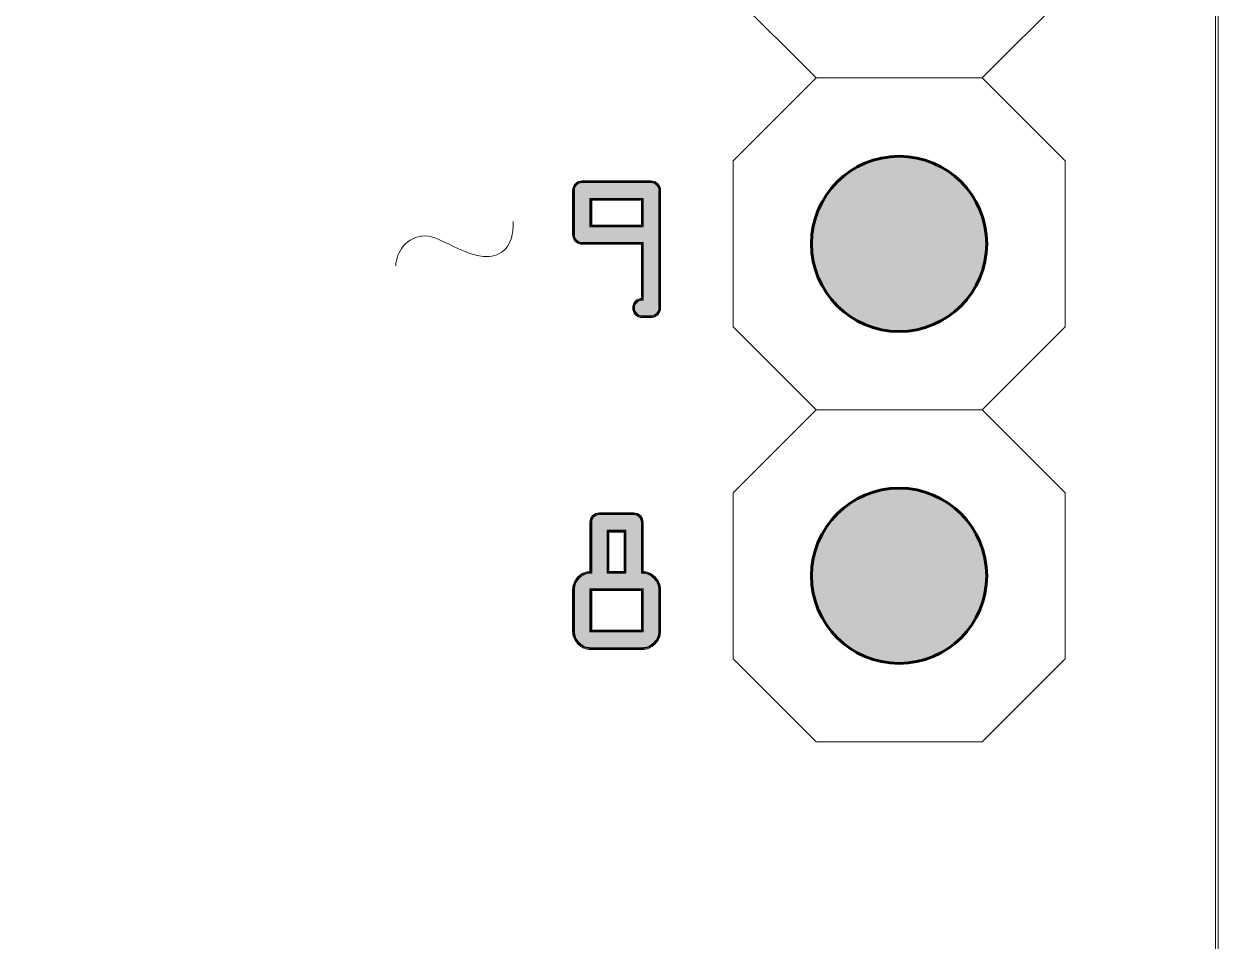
# Model space of a CAD drawing. Header units: inches. Extents: x 3.6 to 56.9, y 3.5 to 76.6.
# Drawn here: x 47.72 to 56.86, y 32.14 to 39.16 of the extents above; entities that cross this region are included whole.
import ezdxf

# ---------------------------------------------------------------- set-up
doc = ezdxf.new("R2010")
doc.units = ezdxf.units.IN
doc.header["$MEASUREMENT"] = 0
for name, color, linetype in [('board', 7, 'Continuous'), ('copper', 7, 'Continuous'), ('mask', 7, 'Continuous'), ('silk', 7, 'Continuous')]:
    doc.layers.add(name, color=color, linetype=linetype)

msp = doc.modelspace()

# ---------------------------------------------------------------- hatches: boundary and pattern name
at = {"layer": 'mask', "true_color": 0xffffff}
h = msp.add_hatch(color=7, dxfattribs=at)
edge = h.paths.add_edge_path()
edge.add_spline(control_points=[(54.4137, 36.8038), (54.0435, 36.8038), (53.7434, 37.1039), (53.7434, 37.474), (53.7434, 37.8442), (54.0435, 38.1443), (54.4137, 38.1443), (54.7838, 38.1443), (55.0839, 37.8442), (55.0839, 37.474), (55.0839, 37.1039), (54.7838, 36.8038), (54.4137, 36.8038)], knot_values=[0, 0, 0, 0, 1, 1, 1, 2, 2, 2, 3, 3, 3, 4, 4, 4, 4], degree=3, periodic=1)
h = msp.add_hatch(color=7, dxfattribs=at)
edge = h.paths.add_edge_path()
edge.add_spline(control_points=[(54.4137, 34.2644), (54.0435, 34.2644), (53.7434, 34.5645), (53.7434, 34.9347), (53.7434, 35.3049), (54.0435, 35.6049), (54.4137, 35.6049), (54.7838, 35.6049), (55.0839, 35.3049), (55.0839, 34.9347), (55.0839, 34.5645), (54.7838, 34.2644), (54.4137, 34.2644)], knot_values=[0, 0, 0, 0, 1, 1, 1, 2, 2, 2, 3, 3, 3, 4, 4, 4, 4], degree=3, periodic=1)
at = {"layer": 'silk', "true_color": 0xffffff}
h = msp.add_hatch(color=7, dxfattribs=at)
h.dxf.hatch_style = 2
h.paths.add_polyline_path([(52.05, 37.6117), (52.05, 37.8154), (52.05, 37.822), (52.0566, 37.822), (52.4495, 37.822), (52.4561, 37.822), (52.4561, 37.8154), (52.4561, 37.6117), (52.4561, 37.6051), (52.4495, 37.6051), (52.0566, 37.6051), (52.05, 37.6051)])
h.paths.add_polyline_path([(52.0566, 37.6183), (52.4495, 37.6183), (52.4495, 37.6117), (52.4429, 37.6117), (52.4429, 37.8154), (52.4495, 37.8154), (52.4495, 37.8088), (52.0566, 37.8088), (52.0566, 37.8154), (52.0632, 37.8154), (52.0632, 37.6117), (52.0566, 37.6117)])
edge = h.paths.add_edge_path()
edge.add_spline(control_points=[(51.9309, 37.5455), (51.9309, 37.5283), (51.9363, 37.5148), (51.9482, 37.5025), (51.9601, 37.4902), (51.9733, 37.4847), (51.9904, 37.4847), (51.9904, 37.4847), (52.4495, 37.4847), (52.4495, 37.4847), (52.4495, 37.4847), (52.4561, 37.4847), (52.4561, 37.4847), (52.4561, 37.4847), (52.4561, 37.4781), (52.4561, 37.4781), (52.4561, 37.4781), (52.4561, 37.0508), (52.4561, 37.0508), (52.4561, 37.0508), (52.4561, 37.0441), (52.4561, 37.0441), (52.4561, 37.0441), (52.4495, 37.0441), (52.4495, 37.0441), (52.4323, 37.0441), (52.4191, 37.0386), (52.4073, 37.0263), (52.3954, 37.014), (52.39, 37.0009), (52.39, 36.9846), (52.39, 36.9674), (52.3954, 36.9539), (52.4073, 36.9416), (52.4191, 36.9293), (52.4323, 36.9238), (52.4495, 36.9238), (52.4495, 36.9238), (52.5156, 36.9238), (52.5156, 36.9238), (52.5328, 36.9238), (52.5463, 36.9294), (52.5586, 36.9417), (52.5709, 36.954), (52.5765, 36.9674), (52.5765, 36.9846), (52.5765, 36.9846), (52.5765, 37.8829), (52.5765, 37.8829), (52.5765, 37.8992), (52.5709, 37.9122), (52.5586, 37.9245), (52.5463, 37.9368), (52.5328, 37.9424), (52.5156, 37.9424), (52.5156, 37.9424), (51.9904, 37.9424), (51.9904, 37.9424), (51.9733, 37.9424), (51.9601, 37.9368), (51.9482, 37.9246), (51.9363, 37.9122), (51.9309, 37.8992), (51.9309, 37.8829), (51.9309, 37.8829), (51.9309, 37.5455), (51.9309, 37.5455)], knot_values=[0, 0, 0, 0, 1, 1, 1, 2, 2, 2, 3, 3, 3, 4, 4, 4, 5, 5, 5, 6, 6, 6, 7, 7, 7, 8, 8, 8, 9, 9, 9, 10, 10, 10, 11, 11, 11, 12, 12, 12, 13, 13, 13, 14, 14, 14, 15, 15, 15, 16, 16, 16, 17, 17, 17, 18, 18, 18, 19, 19, 19, 20, 20, 20, 21, 21, 21, 22, 22, 22, 22], degree=3, periodic=1)
edge = h.paths.add_edge_path()
edge.add_spline(control_points=[(51.9177, 37.5455), (51.9177, 37.5455), (51.9177, 37.8829), (51.9177, 37.8829), (51.9177, 37.9018), (51.9251, 37.9196), (51.9387, 37.9338), (51.9524, 37.948), (51.9706, 37.9556), (51.9904, 37.9556), (51.9904, 37.9556), (52.5156, 37.9556), (52.5156, 37.9556), (52.5355, 37.9556), (52.5538, 37.948), (52.5679, 37.9338), (52.5821, 37.9197), (52.5897, 37.9019), (52.5897, 37.8829), (52.5897, 37.8829), (52.5897, 36.9846), (52.5897, 36.9846), (52.5897, 36.9648), (52.5821, 36.9465), (52.5679, 36.9323), (52.5538, 36.9182), (52.5355, 36.9105), (52.5156, 36.9105), (52.5156, 36.9105), (52.4495, 36.9105), (52.4495, 36.9105), (52.4296, 36.9105), (52.4115, 36.9182), (52.3978, 36.9324), (52.3841, 36.9465), (52.3767, 36.9648), (52.3767, 36.9846), (52.3767, 37.0036), (52.3841, 37.0214), (52.3978, 37.0355), (52.4115, 37.0497), (52.4296, 37.0574), (52.4495, 37.0574), (52.4495, 37.0574), (52.4495, 37.0508), (52.4495, 37.0508), (52.4495, 37.0508), (52.4429, 37.0508), (52.4429, 37.0508), (52.4429, 37.0508), (52.4429, 37.4781), (52.4429, 37.4781), (52.4429, 37.4781), (52.4495, 37.4781), (52.4495, 37.4781), (52.4495, 37.4781), (52.4495, 37.4714), (52.4495, 37.4714), (52.4495, 37.4714), (51.9904, 37.4714), (51.9904, 37.4714), (51.9706, 37.4714), (51.9524, 37.4791), (51.9387, 37.4933), (51.925, 37.5075), (51.9177, 37.5257), (51.9177, 37.5455)], knot_values=[0, 0, 0, 0, 1, 1, 1, 2, 2, 2, 3, 3, 3, 4, 4, 4, 5, 5, 5, 6, 6, 6, 7, 7, 7, 8, 8, 8, 9, 9, 9, 10, 10, 10, 11, 11, 11, 12, 12, 12, 13, 13, 13, 14, 14, 14, 15, 15, 15, 16, 16, 16, 17, 17, 17, 18, 18, 18, 19, 19, 19, 20, 20, 20, 21, 21, 21, 22, 22, 22, 22], degree=3, periodic=1)
h = msp.add_hatch(color=7, dxfattribs=at)
h.dxf.hatch_style = 2
h.paths.add_polyline_path([(52.0566, 37.6117), (52.4495, 37.6117), (52.4495, 37.8154), (52.0566, 37.8154)])
edge = h.paths.add_edge_path()
edge.add_spline(control_points=[(51.9243, 37.5455), (51.9243, 37.5455), (51.9243, 37.8829), (51.9243, 37.8829), (51.9243, 37.9005), (51.9307, 37.9159), (51.9435, 37.9292), (51.9563, 37.9424), (51.9719, 37.949), (51.9904, 37.949), (51.9904, 37.949), (52.5156, 37.949), (52.5156, 37.949), (52.5342, 37.949), (52.55, 37.9424), (52.5633, 37.9292), (52.5765, 37.9159), (52.5831, 37.9005), (52.5831, 37.8829), (52.5831, 37.8829), (52.5831, 36.9846), (52.5831, 36.9846), (52.5831, 36.9661), (52.5765, 36.9502), (52.5633, 36.937), (52.55, 36.9238), (52.5342, 36.9171), (52.5156, 36.9171), (52.5156, 36.9171), (52.4495, 36.9171), (52.4495, 36.9171), (52.431, 36.9171), (52.4153, 36.9238), (52.4025, 36.937), (52.3897, 36.9502), (52.3833, 36.9661), (52.3833, 36.9846), (52.3833, 37.0022), (52.3897, 37.0177), (52.4025, 37.0309), (52.4153, 37.0441), (52.431, 37.0508), (52.4495, 37.0508), (52.4495, 37.0508), (52.4495, 37.4781), (52.4495, 37.4781), (52.4495, 37.4781), (51.9904, 37.4781), (51.9904, 37.4781), (51.9719, 37.4781), (51.9563, 37.4847), (51.9435, 37.4979), (51.9307, 37.5111), (51.9243, 37.527), (51.9243, 37.5455)], knot_values=[0, 0, 0, 0, 1, 1, 1, 2, 2, 2, 3, 3, 3, 4, 4, 4, 5, 5, 5, 6, 6, 6, 7, 7, 7, 8, 8, 8, 9, 9, 9, 10, 10, 10, 11, 11, 11, 12, 12, 12, 13, 13, 13, 14, 14, 14, 15, 15, 15, 16, 16, 16, 17, 17, 17, 18, 18, 18, 18], degree=3, periodic=1)
h = msp.add_hatch(color=7, dxfattribs=at)
h.dxf.hatch_style = 2
h.paths.add_polyline_path([(52.1823, 34.9614), (52.1823, 35.2762), (52.1823, 35.2829), (52.1889, 35.2829), (52.3172, 35.2829), (52.3238, 35.2829), (52.3238, 35.2762), (52.3238, 34.9614), (52.3238, 34.9548), (52.3172, 34.9548), (52.1889, 34.9548), (52.1823, 34.9548)])
h.paths.add_polyline_path([(52.1889, 34.968), (52.3172, 34.968), (52.3172, 34.9614), (52.3106, 34.9614), (52.3106, 35.2762), (52.3172, 35.2762), (52.3172, 35.2696), (52.1889, 35.2696), (52.1889, 35.2762), (52.1955, 35.2762), (52.1955, 34.9614), (52.1889, 34.9614)])
h.paths.add_polyline_path([(52.05, 34.5116), (52.05, 34.8278), (52.05, 34.8344), (52.0566, 34.8344), (52.4495, 34.8344), (52.4561, 34.8344), (52.4561, 34.8278), (52.4561, 34.5116), (52.4561, 34.505), (52.4495, 34.505), (52.0566, 34.505), (52.05, 34.505)])
h.paths.add_polyline_path([(52.0566, 34.5182), (52.4495, 34.5182), (52.4495, 34.5116), (52.4429, 34.5116), (52.4429, 34.8278), (52.4495, 34.8278), (52.4495, 34.8212), (52.0566, 34.8212), (52.0566, 34.8278), (52.0632, 34.8278), (52.0632, 34.5116), (52.0566, 34.5116)])
edge = h.paths.add_edge_path()
edge.add_spline(control_points=[(51.9309, 34.5116), (51.9309, 34.4768), (51.9429, 34.4479), (51.968, 34.4223), (51.9931, 34.3968), (52.0218, 34.3846), (52.0566, 34.3846), (52.0566, 34.3846), (52.4495, 34.3846), (52.4495, 34.3846), (52.4834, 34.3846), (52.5121, 34.3968), (52.5381, 34.4224), (52.5641, 34.4479), (52.5765, 34.4768), (52.5765, 34.5116), (52.5765, 34.5116), (52.5765, 34.8278), (52.5765, 34.8278), (52.5765, 34.8617), (52.5641, 34.8904), (52.5381, 34.9164), (52.5121, 34.9424), (52.4834, 34.9548), (52.4495, 34.9548), (52.4495, 34.9548), (52.4429, 34.9548), (52.4429, 34.9548), (52.4429, 34.9548), (52.4429, 34.9614), (52.4429, 34.9614), (52.4429, 34.9614), (52.4429, 35.3437), (52.4429, 35.3437), (52.4429, 35.361), (52.4376, 35.3742), (52.4262, 35.3861), (52.4148, 35.3979), (52.4019, 35.4032), (52.3847, 35.4032), (52.3847, 35.4032), (52.1214, 35.4032), (52.1214, 35.4032), (52.1042, 35.4032), (52.0913, 35.3979), (52.0799, 35.3861), (52.0684, 35.3742), (52.0632, 35.361), (52.0632, 35.3437), (52.0632, 35.3437), (52.0632, 34.9614), (52.0632, 34.9614), (52.0632, 34.9614), (52.0632, 34.9548), (52.0632, 34.9548), (52.0632, 34.9548), (52.0566, 34.9548), (52.0566, 34.9548), (52.0218, 34.9548), (51.9931, 34.9426), (51.968, 34.9171), (51.9429, 34.8915), (51.9309, 34.8626), (51.9309, 34.8278), (51.9309, 34.8278), (51.9309, 34.5116), (51.9309, 34.5116)], knot_values=[0, 0, 0, 0, 1, 1, 1, 2, 2, 2, 3, 3, 3, 4, 4, 4, 5, 5, 5, 6, 6, 6, 7, 7, 7, 8, 8, 8, 9, 9, 9, 10, 10, 10, 11, 11, 11, 12, 12, 12, 13, 13, 13, 14, 14, 14, 15, 15, 15, 16, 16, 16, 17, 17, 17, 18, 18, 18, 19, 19, 19, 20, 20, 20, 21, 21, 21, 22, 22, 22, 22], degree=3, periodic=1)
edge = h.paths.add_edge_path()
edge.add_spline(control_points=[(51.9177, 34.5116), (51.9177, 34.5116), (51.9177, 34.8278), (51.9177, 34.8278), (51.9177, 34.8653), (51.9317, 34.899), (51.9586, 34.9263), (51.9855, 34.9537), (52.0191, 34.968), (52.0566, 34.968), (52.0566, 34.968), (52.0566, 34.9614), (52.0566, 34.9614), (52.0566, 34.9614), (52.05, 34.9614), (52.05, 34.9614), (52.05, 34.9614), (52.05, 35.3437), (52.05, 35.3437), (52.05, 35.3635), (52.0571, 35.3815), (52.0703, 35.3953), (52.0837, 35.409), (52.1016, 35.4165), (52.1214, 35.4165), (52.1214, 35.4165), (52.3847, 35.4165), (52.3847, 35.4165), (52.4045, 35.4165), (52.4224, 35.409), (52.4357, 35.3953), (52.449, 35.3815), (52.4561, 35.3635), (52.4561, 35.3437), (52.4561, 35.3437), (52.4561, 34.9614), (52.4561, 34.9614), (52.4561, 34.9614), (52.4495, 34.9614), (52.4495, 34.9614), (52.4495, 34.9614), (52.4495, 34.968), (52.4495, 34.968), (52.4861, 34.968), (52.5196, 34.9535), (52.5474, 34.9257), (52.5752, 34.8979), (52.5897, 34.8644), (52.5897, 34.8278), (52.5897, 34.8278), (52.5897, 34.5116), (52.5897, 34.5116), (52.5897, 34.4741), (52.5752, 34.4403), (52.5474, 34.413), (52.5196, 34.3856), (52.4861, 34.3714), (52.4495, 34.3714), (52.4495, 34.3714), (52.0566, 34.3714), (52.0566, 34.3714), (52.0191, 34.3714), (51.9855, 34.3856), (51.9586, 34.413), (51.9317, 34.4404), (51.9177, 34.4741), (51.9177, 34.5116)], knot_values=[0, 0, 0, 0, 1, 1, 1, 2, 2, 2, 3, 3, 3, 4, 4, 4, 5, 5, 5, 6, 6, 6, 7, 7, 7, 8, 8, 8, 9, 9, 9, 10, 10, 10, 11, 11, 11, 12, 12, 12, 13, 13, 13, 14, 14, 14, 15, 15, 15, 16, 16, 16, 17, 17, 17, 18, 18, 18, 19, 19, 19, 20, 20, 20, 21, 21, 21, 22, 22, 22, 22], degree=3, periodic=1)
h = msp.add_hatch(color=7, dxfattribs=at)
h.dxf.hatch_style = 2
h.paths.add_polyline_path([(52.1889, 34.9614), (52.3172, 34.9614), (52.3172, 35.2762), (52.1889, 35.2762)])
h.paths.add_polyline_path([(52.0566, 34.5116), (52.4495, 34.5116), (52.4495, 34.8278), (52.0566, 34.8278)])
edge = h.paths.add_edge_path()
edge.add_spline(control_points=[(51.9243, 34.5116), (51.9243, 34.5116), (51.9243, 34.8278), (51.9243, 34.8278), (51.9243, 34.8639), (51.9373, 34.8952), (51.9633, 34.9217), (51.9893, 34.9482), (52.0204, 34.9614), (52.0566, 34.9614), (52.0566, 34.9614), (52.0566, 35.3437), (52.0566, 35.3437), (52.0566, 35.3622), (52.0628, 35.3779), (52.0751, 35.3907), (52.0875, 35.4035), (52.1029, 35.4099), (52.1214, 35.4099), (52.1214, 35.4099), (52.3847, 35.4099), (52.3847, 35.4099), (52.4032, 35.4099), (52.4186, 35.4035), (52.431, 35.3907), (52.4433, 35.3779), (52.4495, 35.3622), (52.4495, 35.3437), (52.4495, 35.3437), (52.4495, 34.9614), (52.4495, 34.9614), (52.4848, 34.9614), (52.5159, 34.9479), (52.5428, 34.921), (52.5697, 34.8941), (52.5831, 34.8631), (52.5831, 34.8278), (52.5831, 34.8278), (52.5831, 34.5116), (52.5831, 34.5116), (52.5831, 34.4754), (52.5697, 34.4441), (52.5428, 34.4177), (52.5159, 34.3912), (52.4848, 34.378), (52.4495, 34.378), (52.4495, 34.378), (52.0566, 34.378), (52.0566, 34.378), (52.0204, 34.378), (51.9893, 34.3912), (51.9633, 34.4177), (51.9373, 34.4441), (51.9243, 34.4754), (51.9243, 34.5116)], knot_values=[0, 0, 0, 0, 1, 1, 1, 2, 2, 2, 3, 3, 3, 4, 4, 4, 5, 5, 5, 6, 6, 6, 7, 7, 7, 8, 8, 8, 9, 9, 9, 10, 10, 10, 11, 11, 11, 12, 12, 12, 13, 13, 13, 14, 14, 14, 15, 15, 15, 16, 16, 16, 17, 17, 17, 18, 18, 18, 18], degree=3, periodic=1)

# ---------------------------------------------------------------- linework, layer by layer
at = {"layer": 'board', "color": 7, "lineweight": 20, "true_color": 0xffffff}
msp.add_lwpolyline([(3.6364, 60.5691), (56.8332, 60.5691), (56.8332, 3.7723), (3.6364, 3.7723), (3.6364, 60.5691)], dxfattribs=at)
msp.add_open_spline([(56.8521, 12.1646), (56.8521, 12.1646), (55.3337, 10.6434), (55.3337, 10.6434), (55.3337, 10.6434), (43.9474, 10.6434), (43.9474, 10.6434), (43.9474, 10.6434), (41.4173, 8.1094), (41.4173, 8.1094), (41.4173, 8.1094), (8.7761, 8.1094), (8.7761, 8.1094), (8.7761, 8.1094), (6.246, 10.6434), (6.246, 10.6434), (6.246, 10.6434), (4.7111, 10.6434), (4.7111, 10.6434), (4.2186, 10.5873), (3.7727, 10.9401), (3.7148, 11.4312), (3.7074, 11.4979), (3.7074, 11.5709), (3.7148, 11.6404), (3.7148, 11.6404), (3.7148, 75.5088), (3.7148, 75.5088), (3.6569, 76.0016), (4.0097, 76.4482), (4.5011, 76.5061), (4.5706, 76.5142), (4.6408, 76.5142), (4.7114, 76.5061), (4.7114, 76.5061), (55.8558, 76.5061), (55.8558, 76.5061), (56.3487, 76.5636), (56.7949, 76.2104), (56.8521, 75.7176), (56.8602, 75.6481), (56.8602, 75.5779), (56.8521, 75.5088), (56.8521, 75.5088), (56.8521, 12.1646), (56.8521, 12.1646)], degree=3, knots=[0, 0, 0, 0, 1, 1, 1, 2, 2, 2, 3, 3, 3, 4, 4, 4, 5, 5, 5, 6, 6, 6, 7, 7, 7, 8, 8, 8, 9, 9, 9, 10, 10, 10, 11, 11, 11, 12, 12, 12, 13, 13, 13, 14, 14, 14, 15, 15, 15, 15], dxfattribs=at)
at = {"layer": 'copper', "color": 7, "lineweight": 30, "true_color": 0xffffff}
for points in [[(54.4137, 36.8038), (54.0435, 36.8038), (53.7434, 37.1039), (53.7434, 37.474), (53.7434, 37.8442), (54.0435, 38.1443), (54.4137, 38.1443), (54.7839, 38.1443), (55.0839, 37.8442), (55.0839, 37.474), (55.0839, 37.1039), (54.7839, 36.8038), (54.4137, 36.8038)], [(54.4137, 34.2644), (54.0435, 34.2644), (53.7434, 34.5645), (53.7434, 34.9347), (53.7434, 35.3049), (54.0435, 35.605), (54.4137, 35.605), (54.7839, 35.605), (55.0839, 35.3049), (55.0839, 34.9347), (55.0839, 34.5645), (54.7839, 34.2644), (54.4137, 34.2644)]]:
    msp.add_open_spline(points, degree=3, knots=[0, 0, 0, 0, 1, 1, 1, 2, 2, 2, 3, 3, 3, 4, 4, 4, 4], dxfattribs=at)
at = {"layer": 'mask', "lineweight": 0}
for points in [[(54.4137, 36.8038), (54.0435, 36.8038), (53.7434, 37.1039), (53.7434, 37.474), (53.7434, 37.8442), (54.0435, 38.1443), (54.4137, 38.1443), (54.7838, 38.1443), (55.0839, 37.8442), (55.0839, 37.474), (55.0839, 37.1039), (54.7838, 36.8038), (54.4137, 36.8038)], [(54.4137, 34.2644), (54.0435, 34.2644), (53.7434, 34.5645), (53.7434, 34.9347), (53.7434, 35.3049), (54.0435, 35.6049), (54.4137, 35.6049), (54.7838, 35.6049), (55.0839, 35.3049), (55.0839, 34.9347), (55.0839, 34.5645), (54.7838, 34.2644), (54.4137, 34.2644)]]:
    msp.add_open_spline(points, degree=3, knots=[0, 0, 0, 0, 1, 1, 1, 2, 2, 2, 3, 3, 3, 4, 4, 4, 4], dxfattribs=at)
at = {"layer": 'mask', "color": 7, "lineweight": 60, "true_color": 0xffffff}
for points in [[(54.4137, 36.8038), (54.0435, 36.8038), (53.7434, 37.1039), (53.7434, 37.474), (53.7434, 37.8442), (54.0435, 38.1443), (54.4137, 38.1443), (54.7839, 38.1443), (55.0839, 37.8442), (55.0839, 37.474), (55.0839, 37.1039), (54.7839, 36.8038), (54.4137, 36.8038)], [(54.4137, 34.2644), (54.0435, 34.2644), (53.7434, 34.5645), (53.7434, 34.9347), (53.7434, 35.3049), (54.0435, 35.605), (54.4137, 35.605), (54.7839, 35.605), (55.0839, 35.3049), (55.0839, 34.9347), (55.0839, 34.5645), (54.7839, 34.2644), (54.4137, 34.2644)]]:
    msp.add_open_spline(points, degree=3, knots=[0, 0, 0, 0, 1, 1, 1, 2, 2, 2, 3, 3, 3, 4, 4, 4, 4], dxfattribs=at)
at = {"layer": 'silk', "color": 7, "lineweight": 20, "true_color": 0xffffff}
msp.add_lwpolyline([(3.6364, 60.5691), (56.8332, 60.5691), (56.8332, 3.7723), (3.6364, 3.7723), (3.6364, 60.5691)], dxfattribs=at)
at = {"layer": 'silk', "color": 7, "lineweight": 15, "true_color": 0xffffff}
for points in [[(53.7787, 38.7443), (53.1437, 39.379)], [(55.6837, 39.379), (55.0487, 38.7443)], [(53.1437, 38.1097), (53.7787, 38.7443)], [(53.7787, 38.7443), (55.0487, 38.7443)], [(55.0487, 38.7443), (55.6837, 38.1097)], [(53.1437, 36.8393), (53.1437, 38.1097)], [(55.6837, 38.1097), (55.6837, 36.8393)], [(53.7787, 36.204), (53.1437, 36.8393)], [(55.6837, 36.8393), (55.0487, 36.204)], [(53.1437, 35.5693), (53.7787, 36.204)], [(53.7787, 36.204), (55.0487, 36.204)], [(55.0487, 36.204), (55.6837, 35.5693)], [(53.1437, 34.299), (53.1437, 35.5693)], [(55.6837, 35.5693), (55.6837, 34.299)], [(53.1437, 34.299), (53.7787, 33.6643)], [(55.0487, 33.6643), (55.6837, 34.299)], [(53.7787, 33.6643), (55.0487, 33.6643)]]:
    msp.add_lwpolyline(points, dxfattribs=at)
at = {"layer": 'silk', "lineweight": 0}
for points in [[(52.05, 37.6117), (52.05, 37.8154), (52.05, 37.822), (52.0566, 37.822), (52.4495, 37.822), (52.4561, 37.822), (52.4561, 37.8154), (52.4561, 37.6117), (52.4561, 37.6051), (52.4495, 37.6051), (52.0566, 37.6051), (52.05, 37.6051), (52.05, 37.6117)], [(52.0566, 37.6117), (52.4495, 37.6117), (52.4495, 37.8154), (52.0566, 37.8154), (52.0566, 37.6117)], [(52.0566, 37.6183), (52.4495, 37.6183), (52.4495, 37.6117), (52.4429, 37.6117), (52.4429, 37.8154), (52.4495, 37.8154), (52.4495, 37.8088), (52.0566, 37.8088), (52.0566, 37.8154), (52.0632, 37.8154), (52.0632, 37.6117), (52.0566, 37.6117), (52.0566, 37.6183)], [(52.1823, 34.9614), (52.1823, 35.2762), (52.1823, 35.2829), (52.1889, 35.2829), (52.3172, 35.2829), (52.3238, 35.2829), (52.3238, 35.2762), (52.3238, 34.9614), (52.3238, 34.9548), (52.3172, 34.9548), (52.1889, 34.9548), (52.1823, 34.9548), (52.1823, 34.9614)], [(52.1889, 34.9614), (52.3172, 34.9614), (52.3172, 35.2762), (52.1889, 35.2762), (52.1889, 34.9614)], [(52.1889, 34.968), (52.3172, 34.968), (52.3172, 34.9614), (52.3106, 34.9614), (52.3106, 35.2762), (52.3172, 35.2762), (52.3172, 35.2696), (52.1889, 35.2696), (52.1889, 35.2762), (52.1955, 35.2762), (52.1955, 34.9614), (52.1889, 34.9614), (52.1889, 34.968)], [(52.05, 34.5116), (52.05, 34.8278), (52.05, 34.8344), (52.0566, 34.8344), (52.4495, 34.8344), (52.4561, 34.8344), (52.4561, 34.8278), (52.4561, 34.5116), (52.4561, 34.505), (52.4495, 34.505), (52.0566, 34.505), (52.05, 34.505), (52.05, 34.5116)], [(52.0566, 34.5116), (52.4495, 34.5116), (52.4495, 34.8278), (52.0566, 34.8278), (52.0566, 34.5116)], [(52.0566, 34.5182), (52.4495, 34.5182), (52.4495, 34.5116), (52.4429, 34.5116), (52.4429, 34.8278), (52.4495, 34.8278), (52.4495, 34.8212), (52.0566, 34.8212), (52.0566, 34.8278), (52.0632, 34.8278), (52.0632, 34.5116), (52.0566, 34.5116), (52.0566, 34.5182)]]:
    msp.add_lwpolyline(points, dxfattribs=at)
for points, knots in [([(54.4137, 36.8038), (54.0435, 36.8038), (53.7434, 37.1039), (53.7434, 37.474), (53.7434, 37.8442), (54.0435, 38.1443), (54.4137, 38.1443), (54.7838, 38.1443), (55.0839, 37.8442), (55.0839, 37.474), (55.0839, 37.1039), (54.7838, 36.8038), (54.4137, 36.8038)], [0, 0, 0, 0, 1, 1, 1, 2, 2, 2, 3, 3, 3, 4, 4, 4, 4]), ([(51.9177, 37.5455), (51.9177, 37.5455), (51.9177, 37.8829), (51.9177, 37.8829), (51.9177, 37.9018), (51.9251, 37.9196), (51.9387, 37.9338), (51.9524, 37.948), (51.9706, 37.9556), (51.9904, 37.9556), (51.9904, 37.9556), (52.5156, 37.9556), (52.5156, 37.9556), (52.5355, 37.9556), (52.5538, 37.948), (52.5679, 37.9338), (52.5821, 37.9197), (52.5897, 37.9019), (52.5897, 37.8829), (52.5897, 37.8829), (52.5897, 36.9846), (52.5897, 36.9846), (52.5897, 36.9648), (52.5821, 36.9465), (52.5679, 36.9323), (52.5538, 36.9182), (52.5355, 36.9105), (52.5156, 36.9105), (52.5156, 36.9105), (52.4495, 36.9105), (52.4495, 36.9105), (52.4296, 36.9105), (52.4115, 36.9182), (52.3978, 36.9324), (52.3841, 36.9465), (52.3767, 36.9648), (52.3767, 36.9846), (52.3767, 37.0036), (52.3841, 37.0214), (52.3978, 37.0355), (52.4115, 37.0497), (52.4296, 37.0574), (52.4495, 37.0574), (52.4495, 37.0574), (52.4495, 37.0508), (52.4495, 37.0508), (52.4495, 37.0508), (52.4429, 37.0508), (52.4429, 37.0508), (52.4429, 37.0508), (52.4429, 37.4781), (52.4429, 37.4781), (52.4429, 37.4781), (52.4495, 37.4781), (52.4495, 37.4781), (52.4495, 37.4781), (52.4495, 37.4714), (52.4495, 37.4714), (52.4495, 37.4714), (51.9904, 37.4714), (51.9904, 37.4714), (51.9706, 37.4714), (51.9524, 37.4791), (51.9387, 37.4933), (51.925, 37.5075), (51.9177, 37.5257), (51.9177, 37.5455)], [0, 0, 0, 0, 1, 1, 1, 2, 2, 2, 3, 3, 3, 4, 4, 4, 5, 5, 5, 6, 6, 6, 7, 7, 7, 8, 8, 8, 9, 9, 9, 10, 10, 10, 11, 11, 11, 12, 12, 12, 13, 13, 13, 14, 14, 14, 15, 15, 15, 16, 16, 16, 17, 17, 17, 18, 18, 18, 19, 19, 19, 20, 20, 20, 21, 21, 21, 22, 22, 22, 22]), ([(51.9243, 37.5455), (51.9243, 37.5455), (51.9243, 37.8829), (51.9243, 37.8829), (51.9243, 37.9005), (51.9307, 37.9159), (51.9435, 37.9292), (51.9563, 37.9424), (51.9719, 37.949), (51.9904, 37.949), (51.9904, 37.949), (52.5156, 37.949), (52.5156, 37.949), (52.5342, 37.949), (52.55, 37.9424), (52.5633, 37.9292), (52.5765, 37.9159), (52.5831, 37.9005), (52.5831, 37.8829), (52.5831, 37.8829), (52.5831, 36.9846), (52.5831, 36.9846), (52.5831, 36.9661), (52.5765, 36.9502), (52.5633, 36.937), (52.55, 36.9238), (52.5342, 36.9171), (52.5156, 36.9171), (52.5156, 36.9171), (52.4495, 36.9171), (52.4495, 36.9171), (52.431, 36.9171), (52.4153, 36.9238), (52.4025, 36.937), (52.3897, 36.9502), (52.3833, 36.9661), (52.3833, 36.9846), (52.3833, 37.0022), (52.3897, 37.0177), (52.4025, 37.0309), (52.4153, 37.0441), (52.431, 37.0508), (52.4495, 37.0508), (52.4495, 37.0508), (52.4495, 37.4781), (52.4495, 37.4781), (52.4495, 37.4781), (51.9904, 37.4781), (51.9904, 37.4781), (51.9719, 37.4781), (51.9563, 37.4847), (51.9435, 37.4979), (51.9307, 37.5111), (51.9243, 37.527), (51.9243, 37.5455)], [0, 0, 0, 0, 1, 1, 1, 2, 2, 2, 3, 3, 3, 4, 4, 4, 5, 5, 5, 6, 6, 6, 7, 7, 7, 8, 8, 8, 9, 9, 9, 10, 10, 10, 11, 11, 11, 12, 12, 12, 13, 13, 13, 14, 14, 14, 15, 15, 15, 16, 16, 16, 17, 17, 17, 18, 18, 18, 18]), ([(51.9309, 37.5455), (51.9309, 37.5283), (51.9363, 37.5148), (51.9482, 37.5025), (51.9601, 37.4902), (51.9733, 37.4847), (51.9904, 37.4847), (51.9904, 37.4847), (52.4495, 37.4847), (52.4495, 37.4847), (52.4495, 37.4847), (52.4561, 37.4847), (52.4561, 37.4847), (52.4561, 37.4847), (52.4561, 37.4781), (52.4561, 37.4781), (52.4561, 37.4781), (52.4561, 37.0508), (52.4561, 37.0508), (52.4561, 37.0508), (52.4561, 37.0441), (52.4561, 37.0441), (52.4561, 37.0441), (52.4495, 37.0441), (52.4495, 37.0441), (52.4323, 37.0441), (52.4191, 37.0386), (52.4073, 37.0263), (52.3954, 37.014), (52.39, 37.0009), (52.39, 36.9846), (52.39, 36.9674), (52.3954, 36.9539), (52.4073, 36.9416), (52.4191, 36.9293), (52.4323, 36.9238), (52.4495, 36.9238), (52.4495, 36.9238), (52.5156, 36.9238), (52.5156, 36.9238), (52.5328, 36.9238), (52.5463, 36.9294), (52.5586, 36.9417), (52.5709, 36.954), (52.5765, 36.9674), (52.5765, 36.9846), (52.5765, 36.9846), (52.5765, 37.8829), (52.5765, 37.8829), (52.5765, 37.8992), (52.5709, 37.9122), (52.5586, 37.9245), (52.5463, 37.9368), (52.5328, 37.9424), (52.5156, 37.9424), (52.5156, 37.9424), (51.9904, 37.9424), (51.9904, 37.9424), (51.9733, 37.9424), (51.9601, 37.9368), (51.9482, 37.9246), (51.9363, 37.9122), (51.9309, 37.8992), (51.9309, 37.8829), (51.9309, 37.8829), (51.9309, 37.5455), (51.9309, 37.5455)], [0, 0, 0, 0, 1, 1, 1, 2, 2, 2, 3, 3, 3, 4, 4, 4, 5, 5, 5, 6, 6, 6, 7, 7, 7, 8, 8, 8, 9, 9, 9, 10, 10, 10, 11, 11, 11, 12, 12, 12, 13, 13, 13, 14, 14, 14, 15, 15, 15, 16, 16, 16, 17, 17, 17, 18, 18, 18, 19, 19, 19, 20, 20, 20, 21, 21, 21, 22, 22, 22, 22]), ([(54.4137, 34.2644), (54.0435, 34.2644), (53.7434, 34.5645), (53.7434, 34.9347), (53.7434, 35.3049), (54.0435, 35.6049), (54.4137, 35.6049), (54.7838, 35.6049), (55.0839, 35.3049), (55.0839, 34.9347), (55.0839, 34.5645), (54.7838, 34.2644), (54.4137, 34.2644)], [0, 0, 0, 0, 1, 1, 1, 2, 2, 2, 3, 3, 3, 4, 4, 4, 4]), ([(51.9177, 34.5116), (51.9177, 34.5116), (51.9177, 34.8278), (51.9177, 34.8278), (51.9177, 34.8653), (51.9317, 34.899), (51.9586, 34.9263), (51.9855, 34.9537), (52.0191, 34.968), (52.0566, 34.968), (52.0566, 34.968), (52.0566, 34.9614), (52.0566, 34.9614), (52.0566, 34.9614), (52.05, 34.9614), (52.05, 34.9614), (52.05, 34.9614), (52.05, 35.3437), (52.05, 35.3437), (52.05, 35.3635), (52.0571, 35.3815), (52.0703, 35.3953), (52.0837, 35.409), (52.1016, 35.4165), (52.1214, 35.4165), (52.1214, 35.4165), (52.3847, 35.4165), (52.3847, 35.4165), (52.4045, 35.4165), (52.4224, 35.409), (52.4357, 35.3953), (52.449, 35.3815), (52.4561, 35.3635), (52.4561, 35.3437), (52.4561, 35.3437), (52.4561, 34.9614), (52.4561, 34.9614), (52.4561, 34.9614), (52.4495, 34.9614), (52.4495, 34.9614), (52.4495, 34.9614), (52.4495, 34.968), (52.4495, 34.968), (52.4861, 34.968), (52.5196, 34.9535), (52.5474, 34.9257), (52.5752, 34.8979), (52.5897, 34.8644), (52.5897, 34.8278), (52.5897, 34.8278), (52.5897, 34.5116), (52.5897, 34.5116), (52.5897, 34.4741), (52.5752, 34.4403), (52.5474, 34.413), (52.5196, 34.3856), (52.4861, 34.3714), (52.4495, 34.3714), (52.4495, 34.3714), (52.0566, 34.3714), (52.0566, 34.3714), (52.0191, 34.3714), (51.9855, 34.3856), (51.9586, 34.413), (51.9317, 34.4404), (51.9177, 34.4741), (51.9177, 34.5116)], [0, 0, 0, 0, 1, 1, 1, 2, 2, 2, 3, 3, 3, 4, 4, 4, 5, 5, 5, 6, 6, 6, 7, 7, 7, 8, 8, 8, 9, 9, 9, 10, 10, 10, 11, 11, 11, 12, 12, 12, 13, 13, 13, 14, 14, 14, 15, 15, 15, 16, 16, 16, 17, 17, 17, 18, 18, 18, 19, 19, 19, 20, 20, 20, 21, 21, 21, 22, 22, 22, 22]), ([(51.9243, 34.5116), (51.9243, 34.5116), (51.9243, 34.8278), (51.9243, 34.8278), (51.9243, 34.8639), (51.9373, 34.8952), (51.9633, 34.9217), (51.9893, 34.9482), (52.0204, 34.9614), (52.0566, 34.9614), (52.0566, 34.9614), (52.0566, 35.3437), (52.0566, 35.3437), (52.0566, 35.3622), (52.0628, 35.3779), (52.0751, 35.3907), (52.0875, 35.4035), (52.1029, 35.4099), (52.1214, 35.4099), (52.1214, 35.4099), (52.3847, 35.4099), (52.3847, 35.4099), (52.4032, 35.4099), (52.4186, 35.4035), (52.431, 35.3907), (52.4433, 35.3779), (52.4495, 35.3622), (52.4495, 35.3437), (52.4495, 35.3437), (52.4495, 34.9614), (52.4495, 34.9614), (52.4848, 34.9614), (52.5159, 34.9479), (52.5428, 34.921), (52.5697, 34.8941), (52.5831, 34.8631), (52.5831, 34.8278), (52.5831, 34.8278), (52.5831, 34.5116), (52.5831, 34.5116), (52.5831, 34.4754), (52.5697, 34.4441), (52.5428, 34.4177), (52.5159, 34.3912), (52.4848, 34.378), (52.4495, 34.378), (52.4495, 34.378), (52.0566, 34.378), (52.0566, 34.378), (52.0204, 34.378), (51.9893, 34.3912), (51.9633, 34.4177), (51.9373, 34.4441), (51.9243, 34.4754), (51.9243, 34.5116)], [0, 0, 0, 0, 1, 1, 1, 2, 2, 2, 3, 3, 3, 4, 4, 4, 5, 5, 5, 6, 6, 6, 7, 7, 7, 8, 8, 8, 9, 9, 9, 10, 10, 10, 11, 11, 11, 12, 12, 12, 13, 13, 13, 14, 14, 14, 15, 15, 15, 16, 16, 16, 17, 17, 17, 18, 18, 18, 18]), ([(51.9309, 34.5116), (51.9309, 34.4768), (51.9429, 34.4479), (51.968, 34.4223), (51.9931, 34.3968), (52.0218, 34.3846), (52.0566, 34.3846), (52.0566, 34.3846), (52.4495, 34.3846), (52.4495, 34.3846), (52.4834, 34.3846), (52.5121, 34.3968), (52.5381, 34.4224), (52.5641, 34.4479), (52.5765, 34.4768), (52.5765, 34.5116), (52.5765, 34.5116), (52.5765, 34.8278), (52.5765, 34.8278), (52.5765, 34.8617), (52.5641, 34.8904), (52.5381, 34.9164), (52.5121, 34.9424), (52.4834, 34.9548), (52.4495, 34.9548), (52.4495, 34.9548), (52.4429, 34.9548), (52.4429, 34.9548), (52.4429, 34.9548), (52.4429, 34.9614), (52.4429, 34.9614), (52.4429, 34.9614), (52.4429, 35.3437), (52.4429, 35.3437), (52.4429, 35.361), (52.4376, 35.3742), (52.4262, 35.3861), (52.4148, 35.3979), (52.4019, 35.4032), (52.3847, 35.4032), (52.3847, 35.4032), (52.1214, 35.4032), (52.1214, 35.4032), (52.1042, 35.4032), (52.0913, 35.3979), (52.0799, 35.3861), (52.0684, 35.3742), (52.0632, 35.361), (52.0632, 35.3437), (52.0632, 35.3437), (52.0632, 34.9614), (52.0632, 34.9614), (52.0632, 34.9614), (52.0632, 34.9548), (52.0632, 34.9548), (52.0632, 34.9548), (52.0566, 34.9548), (52.0566, 34.9548), (52.0218, 34.9548), (51.9931, 34.9426), (51.968, 34.9171), (51.9429, 34.8915), (51.9309, 34.8626), (51.9309, 34.8278), (51.9309, 34.8278), (51.9309, 34.5116), (51.9309, 34.5116)], [0, 0, 0, 0, 1, 1, 1, 2, 2, 2, 3, 3, 3, 4, 4, 4, 5, 5, 5, 6, 6, 6, 7, 7, 7, 8, 8, 8, 9, 9, 9, 10, 10, 10, 11, 11, 11, 12, 12, 12, 13, 13, 13, 14, 14, 14, 15, 15, 15, 16, 16, 16, 17, 17, 17, 18, 18, 18, 19, 19, 19, 20, 20, 20, 21, 21, 21, 22, 22, 22, 22])]:
    msp.add_open_spline(points, degree=3, knots=knots, dxfattribs=at)
at = {"layer": 'silk', "color": 18, "lineweight": 60, "true_color": 0x000000}
for points in [[(54.4137, 36.8038), (54.0435, 36.8038), (53.7434, 37.1039), (53.7434, 37.474), (53.7434, 37.8442), (54.0435, 38.1443), (54.4137, 38.1443), (54.7839, 38.1443), (55.0839, 37.8442), (55.0839, 37.474), (55.0839, 37.1039), (54.7839, 36.8038), (54.4137, 36.8038)], [(54.4137, 34.2644), (54.0435, 34.2644), (53.7434, 34.5645), (53.7434, 34.9347), (53.7434, 35.3049), (54.0435, 35.605), (54.4137, 35.605), (54.7839, 35.605), (55.0839, 35.3049), (55.0839, 34.9347), (55.0839, 34.5645), (54.7839, 34.2644), (54.4137, 34.2644)]]:
    msp.add_open_spline(points, degree=3, knots=[0, 0, 0, 0, 1, 1, 1, 2, 2, 2, 3, 3, 3, 4, 4, 4, 4], dxfattribs=at)
at = {"layer": 'silk', "color": 7, "lineweight": 18, "true_color": 0xffffff}
msp.add_open_spline([(51.462, 37.644), (51.4708, 37.4454), (51.3685, 37.3773), (51.2588, 37.3773), (51.1882, 37.3773), (51.1247, 37.3995), (51.0027, 37.456), (50.9197, 37.4958), (50.8545, 37.5346), (50.7906, 37.5346), (50.6478, 37.5346), (50.5687, 37.4105), (50.5652, 37.3057)], degree=3, knots=[0, 0, 0, 0, 1, 1, 1, 2, 2, 2, 3, 3, 3, 4, 4, 4, 4], dxfattribs=at)

doc.saveas('drawing.dxf')
